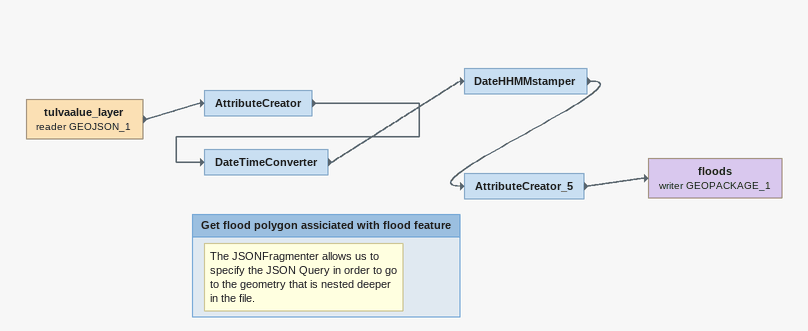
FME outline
tulvaalue_layer (reader GEOJSON_1)
    -> AttributeCreator
AttributeCreator
    -> DateTimeConverter
DateTimeConverter
    -> DateHHMMstamper
DateHHMMstamper
    -> AttributeCreator_5
AttributeCreator_5
    -> floods (writer GEOPACKAGE_1)
floods (writer GEOPACKAGE_1)

Bookmark: Get flood polygon assiciated with flood feature
Note: The JSONFragmenter allows us to specify the JSON Query in order to go to the geometry that is nested deeper in the file.
